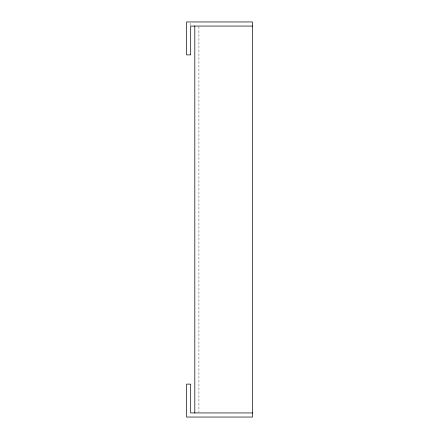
<?xml version="1.0" encoding="UTF-8"?>
<svg xmlns="http://www.w3.org/2000/svg" width="439" height="439" viewBox="0 0 439 439"><rect width="100%" height="100%" fill="white"/><g stroke="black" fill="none" stroke-linecap="round" stroke-linejoin="round"><path stroke-width="0.33" stroke-dasharray="2.19 1.65" d="M198.922 26.752L198.922 412.248M190.691 23.322L190.691 25.38"/><path stroke-width="0.66" d="M252.425 26.066L190.691 26.066L190.691 54.875L186.575 54.875L186.575 21.95L252.425 21.95L252.425 417.05L186.575 417.05L186.575 384.125L190.691 384.125L190.691 412.934L252.425 412.934M194.806 26.066L194.806 412.934"/></g></svg>
